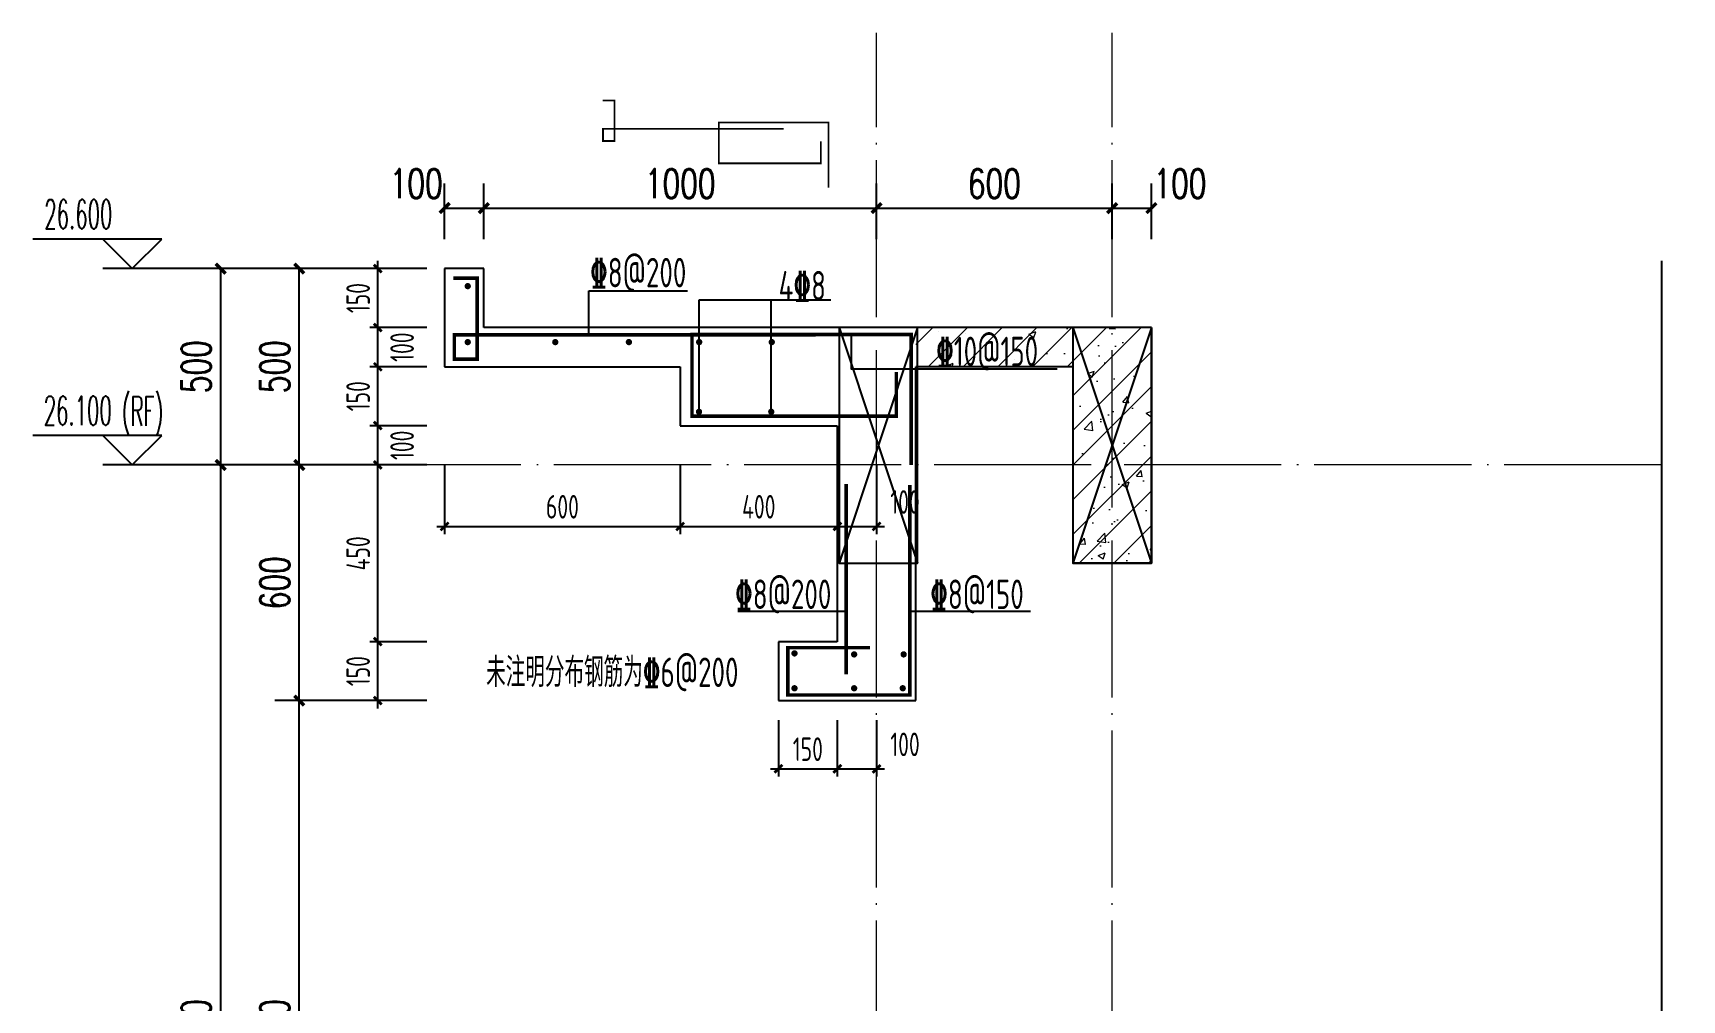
# Model space of a CAD drawing. Extents: x -1712635 to -854203, y -534641 to -21985.
# Drawn here: x -1004575 to -1000375, y -147853 to -145391 of the extents above; entities that cross this region are included whole.
import ezdxf

# ---------------------------------------------------------------- set-up
doc = ezdxf.new("R2010")
doc.units = 0
doc.header["$LTSCALE"] = 1000
doc.linetypes.add('DOTE', pattern=[2.42, 2, -0.2, 0.02, -0.2])
doc.layers.get('0').update_dxf_attribs({"linetype": 'CONTINUOUS'})
doc.layers.get('Defpoints').update_dxf_attribs({"linetype": 'CONTINUOUS'})
for name, color, linetype in [('DIM', 2, 'CONTINUOUS'), ('DIM_ELEV', 3, 'CONTINUOUS'), ('DIM_SYMB', 3, 'CONTINUOUS'), ('PUB_DIM', 3, 'CONTINUOUS'), ('PUB_TEXT', 2, 'CONTINUOUS'), ('REIN', 6, 'CONTINUOUS'), ('S-大样-砼线', 7, 'CONTINUOUS'), ('S-引出线', 40, 'CONTINUOUS'), ('TEXT', 2, 'CONTINUOUS'), ('WALL', 2, 'CONTINUOUS')]:
    doc.layers.add(name, color=color, linetype=linetype)
doc.layers.add('DOTE', color=19, linetype='DOTE', lineweight=9)
doc.layers.add('PUB_HATCH', color=8, linetype='CONTINUOUS', lineweight=9)
doc.styles.add('_TCH_DIM', font='SIMPLEX.shx', dxfattribs={"width": 0.7, "bigfont": 'GBCBIG.shx'})
doc.styles.add('_TCH_DIM_T3', font='SIMPLEX', dxfattribs={"width": 0.705882, "bigfont": 'GBCBIG'})
doc.styles.add('TSSD_DIMENSION', font='Tssdeng.shx', dxfattribs={"width": 0.7, "bigfont": 'tssdchn.shx'})
doc.styles.add('TSSD_REIN', font='tssdeng.shx', dxfattribs={"width": 0.7, "height": 300, "bigfont": 'tssdchn.shx'})
doc.dimstyles.new('_TCH_ARCH&&25', dxfattribs={"dimtxt": 74.375, "dimasz": 25, "dimexe": 62.5, "dimexo": 75, "dimgap": 25, "dimtad": 1, "dimdec": 0, "dimzin": 0, "dimdsep": 46, "dimtxsty": '_TCH_DIM_T3', "dimblk": 'ARCHTICK', "dimcen": 0.09, "dimclrt": 7, "dimazin": 0, "dimtfac": 1, "dimtdec": 0, "dimtix": 1, "dimtmove": 2, "dimatfit": 3, "dimldrblk": 'ARCHTICK', "dimfxl": 0, "dimtolj": 1, "dimtzin": 0, "dimarcsym": 0})
doc.dimstyles.new('TSSD_20_20', dxfattribs={"dimtxt": 60, "dimasz": 20, "dimexe": 20, "dimexo": 50, "dimgap": 20, "dimtad": 1, "dimdec": 0, "dimzin": 0, "dimdsep": 46, "dimtxsty": 'TSSD_DIMENSION', "dimblk": 'ARCHTICK', "dimblk1": 'ARCHTICK', "dimblk2": 'ARCHTICK', "dimcen": 0, "dimdle": 20, "dimclrt": 7, "dimadec": 0, "dimazin": 0, "dimtfac": 1, "dimtdec": 0, "dimtix": 1, "dimtmove": 2, "dimatfit": 3, "dimfxl": 0, "dimtolj": 1, "dimtzin": 0, "dimarcsym": 0})
pattern_1 = [(45, (-1569657.01, 4552.52), (-44.194174, 44.194174), []), (50, (-1569657.01, 4552.52), (179.315046, -15.688034), [18.75, -206.25]), (355, (-1569657.01, 4552.52), (-34.687833, 188.048033), [15, -165]), (100.4514, (-1569642.07, 4551.21), (144.627345, 172.359886), [15.93505, -175.28553]), (46.1842, (-1569657, 4602.52), (266.81026, -41.37975), [28.125, -309.375]), (96.6356, (-1569634.78, 4599.07), (233.66568, 243.52947), [23.90257, -262.92825]), (351.1842, (-1569657, 4602.52), (233.66549, 243.52965), [22.5, -247.5]), (21, (-1569632.01, 4590.02), (149.226763, -100.654723), [18.75, -206.25]), (326, (-1569632.01, 4590.02), (60.828833, 181.28751), [15, -165]), (71.4514, (-1569619.58, 4581.63), (210.055657, 80.632624), [15.93505, -175.28553]), (37.5, (-1569657.01, 4552.52), (3.039964, 83.2234635), [0, -163, 0, -167.5, 0, -165.625]), (7.5, (-1569657.01, 4552.52), (65.767384, 98.602928), [0, -95.5, 0, -159.25, 0, -63.125]), (327.5, (-1569712.76, 4552.52), (133.455609, -5.638718), [0, -62.5, 0, -195, 0, -258.75]), (317.5, (-1569737.76, 4552.52), (145.796542, 25.026246), [0, -81.25, 0, -129.5, 0, -183.75])]

# ---------------------------------------------------------------- blocks, each defined once
blk = doc.blocks.new('_ArchTick')
at = {"color": 0, "const_width": 0.35}
blk.add_lwpolyline([(-0.5, -0.5), (0.5, 0.5)], dxfattribs=at)
blk = doc.blocks.new('*D2992')
at = {"layer": 'Defpoints', "color": 0}
for p in [(-1002676.4, -147090.5), (-1002526.4, -147090.5), (-1002526.4, -147264.2)]:
    blk.add_point(p, dxfattribs=at)
at = {"layer": 'DIM', "color": 0, "lineweight": -2}
for p, q in [((-1002676.4, -147140.5), (-1002676.4, -147284.2)), ((-1002526.4, -147140.5), (-1002526.4, -147284.2)), ((-1002696.4, -147264.2), (-1002506.4, -147264.2))]:
    blk.add_line(p, q, dxfattribs=at)
at = {"layer": 'DIM', "color": 0, "lineweight": -2, "xscale": 20, "yscale": 20, "zscale": 20, "rotation": 180}
blk.add_blockref('_ArchTick', (-1002676.4, -147264.2), dxfattribs=at)
at = {"layer": 'DIM', "color": 0, "lineweight": -2, "xscale": 20, "yscale": 20, "zscale": 20}
blk.add_blockref('_ArchTick', (-1002526.4, -147264.2), dxfattribs=at)
at = {"layer": 'DIM', "color": 7, "insert": (-1002601.4, -147214.2), "char_height": 60, "attachment_point": 5, "style": 'TSSD_DIMENSION'}
blk.add_mtext('\\A1;150', dxfattribs=at)
blk = doc.blocks.new('*D2993')
at = {"layer": 'Defpoints', "color": 0}
for p in [(-1002526.4, -147090.5), (-1002426.4, -147090.5), (-1002426.4, -147264.2)]:
    blk.add_point(p, dxfattribs=at)
at = {"layer": 'DIM', "color": 0, "lineweight": -2}
for p, q in [((-1002526.4, -147140.5), (-1002526.4, -147284.2)), ((-1002426.4, -147140.5), (-1002426.4, -147284.2)), ((-1002546.4, -147264.2), (-1002406.4, -147264.2))]:
    blk.add_line(p, q, dxfattribs=at)
at = {"layer": 'DIM', "color": 0, "lineweight": -2, "xscale": 20, "yscale": 20, "zscale": 20, "rotation": 180}
blk.add_blockref('_ArchTick', (-1002526.4, -147264.2), dxfattribs=at)
at = {"layer": 'DIM', "color": 0, "lineweight": -2, "xscale": 20, "yscale": 20, "zscale": 20}
blk.add_blockref('_ArchTick', (-1002426.4, -147264.2), dxfattribs=at)
at = {"layer": 'DIM', "color": 7, "insert": (-1002354, -147202), "char_height": 60, "attachment_point": 5, "style": 'TSSD_DIMENSION'}
blk.add_mtext('\\A1;100', dxfattribs=at)
blk = doc.blocks.new('*D2994')
at = {"layer": 'Defpoints', "color": 0}
for p in [(-1003426.4, -145836.4), (-1003526.4, -145990.5), (-1003426.4, -145990.5)]:
    blk.add_point(p, dxfattribs=at)
at = {"layer": 'PUB_DIM', "color": 0, "lineweight": -2}
for p, q in [((-1003526.4, -145915.5), (-1003526.4, -145773.9)), ((-1003426.4, -145915.5), (-1003426.4, -145773.9)), ((-1003526.4, -145836.4), (-1003426.4, -145836.4))]:
    blk.add_line(p, q, dxfattribs=at)
at = {"layer": 'PUB_DIM', "color": 0, "lineweight": -2, "xscale": 25, "yscale": 25, "zscale": 25, "rotation": 180}
blk.add_blockref('_ArchTick', (-1003526.4, -145836.4), dxfattribs=at)
at = {"layer": 'PUB_DIM', "color": 0, "lineweight": -2, "xscale": 25, "yscale": 25, "zscale": 25}
blk.add_blockref('_ArchTick', (-1003426.4, -145836.4), dxfattribs=at)
at = {"layer": 'PUB_DIM', "color": 7, "insert": (-1003598.8, -145774.2), "char_height": 74.38, "attachment_point": 5, "style": '_TCH_DIM_T3'}
blk.add_mtext('\\A1;100', dxfattribs=at)
blk = doc.blocks.new('*D2995')
at = {"layer": 'Defpoints', "color": 0}
for p in [(-1002426.4, -145836.4), (-1003426.4, -145990.5), (-1002426.4, -145990.5)]:
    blk.add_point(p, dxfattribs=at)
at = {"layer": 'PUB_DIM', "color": 0, "lineweight": -2}
for p, q in [((-1003426.4, -145915.5), (-1003426.4, -145773.9)), ((-1002426.4, -145915.5), (-1002426.4, -145773.9)), ((-1003426.4, -145836.4), (-1002426.4, -145836.4))]:
    blk.add_line(p, q, dxfattribs=at)
at = {"layer": 'PUB_DIM', "color": 0, "lineweight": -2, "xscale": 25, "yscale": 25, "zscale": 25, "rotation": 180}
blk.add_blockref('_ArchTick', (-1003426.4, -145836.4), dxfattribs=at)
at = {"layer": 'PUB_DIM', "color": 0, "lineweight": -2, "xscale": 25, "yscale": 25, "zscale": 25}
blk.add_blockref('_ArchTick', (-1002426.4, -145836.4), dxfattribs=at)
at = {"layer": 'PUB_DIM', "color": 7, "insert": (-1002926.4, -145774.2), "char_height": 74.38, "attachment_point": 5, "style": '_TCH_DIM_T3'}
blk.add_mtext('\\A1;1000', dxfattribs=at)
blk = doc.blocks.new('*D2996')
at = {"layer": 'Defpoints', "color": 0}
for p in [(-1001826.4, -145836.4), (-1002426.4, -145990.5), (-1001826.4, -145990.5)]:
    blk.add_point(p, dxfattribs=at)
at = {"layer": 'PUB_DIM', "color": 0, "lineweight": -2}
for p, q in [((-1002426.4, -145915.5), (-1002426.4, -145773.9)), ((-1001826.4, -145915.5), (-1001826.4, -145773.9)), ((-1002426.4, -145836.4), (-1001826.4, -145836.4))]:
    blk.add_line(p, q, dxfattribs=at)
at = {"layer": 'PUB_DIM', "color": 0, "lineweight": -2, "xscale": 25, "yscale": 25, "zscale": 25, "rotation": 180}
blk.add_blockref('_ArchTick', (-1002426.4, -145836.4), dxfattribs=at)
at = {"layer": 'PUB_DIM', "color": 0, "lineweight": -2, "xscale": 25, "yscale": 25, "zscale": 25}
blk.add_blockref('_ArchTick', (-1001826.4, -145836.4), dxfattribs=at)
at = {"layer": 'PUB_DIM', "color": 7, "insert": (-1002126.4, -145774.2), "char_height": 74.38, "attachment_point": 5, "style": '_TCH_DIM_T3'}
blk.add_mtext('\\A1;600', dxfattribs=at)
blk = doc.blocks.new('*D2997')
at = {"layer": 'Defpoints', "color": 0}
for p in [(-1001726.4, -145836.4), (-1001826.4, -145990.5), (-1001726.4, -145990.5)]:
    blk.add_point(p, dxfattribs=at)
at = {"layer": 'PUB_DIM', "color": 0, "lineweight": -2}
for p, q in [((-1001826.4, -145915.5), (-1001826.4, -145773.9)), ((-1001726.4, -145915.5), (-1001726.4, -145773.9)), ((-1001826.4, -145836.4), (-1001726.4, -145836.4))]:
    blk.add_line(p, q, dxfattribs=at)
at = {"layer": 'PUB_DIM', "color": 0, "lineweight": -2, "xscale": 25, "yscale": 25, "zscale": 25, "rotation": 180}
blk.add_blockref('_ArchTick', (-1001826.4, -145836.4), dxfattribs=at)
at = {"layer": 'PUB_DIM', "color": 0, "lineweight": -2, "xscale": 25, "yscale": 25, "zscale": 25}
blk.add_blockref('_ArchTick', (-1001726.4, -145836.4), dxfattribs=at)
at = {"layer": 'PUB_DIM', "color": 7, "insert": (-1001654, -145774.2), "char_height": 74.38, "attachment_point": 5, "style": '_TCH_DIM_T3'}
blk.add_mtext('\\A1;100', dxfattribs=at)
blk = doc.blocks.new('*D2998')
at = {"layer": 'Defpoints', "color": 0}
for p in [(-1003526.4, -146440.5), (-1002926.4, -146440.5), (-1002926.4, -146647)]:
    blk.add_point(p, dxfattribs=at)
at = {"layer": 'DIM', "color": 0, "lineweight": -2}
for p, q in [((-1003526.4, -146490.5), (-1003526.4, -146667)), ((-1002926.4, -146490.5), (-1002926.4, -146667)), ((-1003546.4, -146647), (-1002906.4, -146647))]:
    blk.add_line(p, q, dxfattribs=at)
at = {"layer": 'DIM', "color": 0, "lineweight": -2, "xscale": 20, "yscale": 20, "zscale": 20, "rotation": 180}
blk.add_blockref('_ArchTick', (-1003526.4, -146647), dxfattribs=at)
at = {"layer": 'DIM', "color": 0, "lineweight": -2, "xscale": 20, "yscale": 20, "zscale": 20}
blk.add_blockref('_ArchTick', (-1002926.4, -146647), dxfattribs=at)
at = {"layer": 'DIM', "color": 7, "insert": (-1003226.4, -146597), "char_height": 60, "attachment_point": 5, "style": 'TSSD_DIMENSION'}
blk.add_mtext('\\A1;600', dxfattribs=at)
blk = doc.blocks.new('*D2999')
at = {"layer": 'Defpoints', "color": 0}
for p in [(-1002926.4, -146440.5), (-1002526.4, -146440.5), (-1002526.4, -146647)]:
    blk.add_point(p, dxfattribs=at)
at = {"layer": 'DIM', "color": 0, "lineweight": -2}
for p, q in [((-1002926.4, -146490.5), (-1002926.4, -146667)), ((-1002526.4, -146490.5), (-1002526.4, -146667)), ((-1002946.4, -146647), (-1002506.4, -146647))]:
    blk.add_line(p, q, dxfattribs=at)
at = {"layer": 'DIM', "color": 0, "lineweight": -2, "xscale": 20, "yscale": 20, "zscale": 20, "rotation": 180}
blk.add_blockref('_ArchTick', (-1002926.4, -146647), dxfattribs=at)
at = {"layer": 'DIM', "color": 0, "lineweight": -2, "xscale": 20, "yscale": 20, "zscale": 20}
blk.add_blockref('_ArchTick', (-1002526.4, -146647), dxfattribs=at)
at = {"layer": 'DIM', "color": 7, "insert": (-1002726.4, -146597), "char_height": 60, "attachment_point": 5, "style": 'TSSD_DIMENSION'}
blk.add_mtext('\\A1;400', dxfattribs=at)
blk = doc.blocks.new('*D3000')
at = {"layer": 'Defpoints', "color": 0}
for p in [(-1002526.4, -146440.5), (-1002426.4, -146440.5), (-1002426.4, -146647)]:
    blk.add_point(p, dxfattribs=at)
at = {"layer": 'DIM', "color": 0, "lineweight": -2}
for p, q in [((-1002526.4, -146490.5), (-1002526.4, -146667)), ((-1002426.4, -146490.5), (-1002426.4, -146667)), ((-1002546.4, -146647), (-1002406.4, -146647))]:
    blk.add_line(p, q, dxfattribs=at)
at = {"layer": 'DIM', "color": 0, "lineweight": -2, "xscale": 20, "yscale": 20, "zscale": 20, "rotation": 180}
blk.add_blockref('_ArchTick', (-1002526.4, -146647), dxfattribs=at)
at = {"layer": 'DIM', "color": 0, "lineweight": -2, "xscale": 20, "yscale": 20, "zscale": 20}
blk.add_blockref('_ArchTick', (-1002426.4, -146647), dxfattribs=at)
at = {"layer": 'DIM', "color": 7, "insert": (-1002354, -146584.8), "char_height": 60, "attachment_point": 5, "style": 'TSSD_DIMENSION'}
blk.add_mtext('\\A1;100', dxfattribs=at)
blk = doc.blocks.new('*D3003')
at = {"layer": 'Defpoints', "color": 0}
for p in [(-1003696.6, -145990.5), (-1003522, -145990.5), (-1003522, -146140.5)]:
    blk.add_point(p, dxfattribs=at)
at = {"layer": 'DIM', "color": 0, "lineweight": -2}
for p, q in [((-1003572, -145990.5), (-1003716.6, -145990.5)), ((-1003696.6, -146160.5), (-1003696.6, -145970.5)), ((-1003572, -146140.5), (-1003716.6, -146140.5))]:
    blk.add_line(p, q, dxfattribs=at)
at = {"layer": 'DIM', "color": 0, "lineweight": -2, "xscale": 20, "yscale": 20, "zscale": 20}
for p, rotation in [((-1003696.6, -145990.5), 90), ((-1003696.6, -146140.5), 270)]:
    blk.add_blockref('_ArchTick', p, dxfattribs=dict(at, rotation=rotation))
at = {"layer": 'DIM', "color": 7, "insert": (-1003746.6, -146065.5), "char_height": 60, "attachment_point": 5, "rotation": 90, "style": 'TSSD_DIMENSION'}
blk.add_mtext('\\A1;150', dxfattribs=at)
blk = doc.blocks.new('*D3004')
at = {"layer": 'Defpoints', "color": 0}
for p in [(-1003696.6, -146240.5), (-1003522, -146240.5), (-1003522, -146390.5)]:
    blk.add_point(p, dxfattribs=at)
at = {"layer": 'DIM', "color": 0, "lineweight": -2}
for p, q in [((-1003572, -146240.5), (-1003716.6, -146240.5)), ((-1003696.6, -146410.5), (-1003696.6, -146220.5)), ((-1003572, -146390.5), (-1003716.6, -146390.5))]:
    blk.add_line(p, q, dxfattribs=at)
at = {"layer": 'DIM', "color": 0, "lineweight": -2, "xscale": 20, "yscale": 20, "zscale": 20}
for p, rotation in [((-1003696.6, -146240.5), 90), ((-1003696.6, -146390.5), 270)]:
    blk.add_blockref('_ArchTick', p, dxfattribs=dict(at, rotation=rotation))
at = {"layer": 'DIM', "color": 7, "insert": (-1003746.6, -146315.5), "char_height": 60, "attachment_point": 5, "rotation": 90, "style": 'TSSD_DIMENSION'}
blk.add_mtext('\\A1;150', dxfattribs=at)
blk = doc.blocks.new('*D3005')
at = {"layer": 'Defpoints', "color": 0}
for p in [(-1003696.6, -146390.5), (-1003522, -146390.5), (-1003522, -146490.5)]:
    blk.add_point(p, dxfattribs=at)
at = {"layer": 'DIM', "color": 0, "lineweight": -2}
for p, q in [((-1003696.6, -146510.5), (-1003696.6, -146370.5)), ((-1003572, -146390.5), (-1003716.6, -146390.5)), ((-1003572, -146490.5), (-1003716.6, -146490.5))]:
    blk.add_line(p, q, dxfattribs=at)
at = {"layer": 'DIM', "color": 0, "lineweight": -2, "xscale": 20, "yscale": 20, "zscale": 20}
for p, rotation in [((-1003696.6, -146390.5), 90), ((-1003696.6, -146490.5), 270)]:
    blk.add_blockref('_ArchTick', p, dxfattribs=dict(at, rotation=rotation))
at = {"layer": 'DIM', "color": 7, "insert": (-1003634.6, -146440.5), "char_height": 60, "attachment_point": 5, "rotation": 90, "style": 'TSSD_DIMENSION'}
blk.add_mtext('\\A1;100', dxfattribs=at)
blk = doc.blocks.new('*D3006')
at = {"layer": 'Defpoints', "color": 0}
for p in [(-1003696.6, -146490.5), (-1003522, -146490.5), (-1003522, -146940.5)]:
    blk.add_point(p, dxfattribs=at)
at = {"layer": 'DIM', "color": 0, "lineweight": -2}
for p, q in [((-1003572, -146490.5), (-1003716.6, -146490.5)), ((-1003696.6, -146960.5), (-1003696.6, -146470.5)), ((-1003572, -146940.5), (-1003716.6, -146940.5))]:
    blk.add_line(p, q, dxfattribs=at)
at = {"layer": 'DIM', "color": 0, "lineweight": -2, "xscale": 20, "yscale": 20, "zscale": 20}
for p, rotation in [((-1003696.6, -146490.5), 90), ((-1003696.6, -146940.5), 270)]:
    blk.add_blockref('_ArchTick', p, dxfattribs=dict(at, rotation=rotation))
at = {"layer": 'DIM', "color": 7, "insert": (-1003746.6, -146715.5), "char_height": 60, "attachment_point": 5, "rotation": 90, "style": 'TSSD_DIMENSION'}
blk.add_mtext('\\A1;450', dxfattribs=at)
blk = doc.blocks.new('*D3007')
at = {"layer": 'Defpoints', "color": 0}
for p in [(-1003696.6, -146940.5), (-1003522, -146940.5), (-1003522, -147090.5)]:
    blk.add_point(p, dxfattribs=at)
at = {"layer": 'DIM', "color": 0, "lineweight": -2}
for p, q in [((-1003696.6, -147110.5), (-1003696.6, -146920.5)), ((-1003572, -146940.5), (-1003716.6, -146940.5)), ((-1003572, -147090.5), (-1003716.6, -147090.5))]:
    blk.add_line(p, q, dxfattribs=at)
at = {"layer": 'DIM', "color": 0, "lineweight": -2, "xscale": 20, "yscale": 20, "zscale": 20}
for p, rotation in [((-1003696.6, -146940.5), 90), ((-1003696.6, -147090.5), 270)]:
    blk.add_blockref('_ArchTick', p, dxfattribs=dict(at, rotation=rotation))
at = {"layer": 'DIM', "color": 7, "insert": (-1003746.6, -147015.5), "char_height": 60, "attachment_point": 5, "rotation": 90, "style": 'TSSD_DIMENSION'}
blk.add_mtext('\\A1;150', dxfattribs=at)
blk = doc.blocks.new('*D3031')
at = {"layer": 'Defpoints', "color": 0}
for p in [(-1003896.6, -147090.5), (-1003596.6, -147090.5), (-1003596.6, -148790.5)]:
    blk.add_point(p, dxfattribs=at)
at = {"layer": 'PUB_DIM', "color": 0, "lineweight": -2}
for p, q in [((-1003671.6, -147090.5), (-1003959.1, -147090.5)), ((-1003896.6, -148790.5), (-1003896.6, -147090.5)), ((-1003671.6, -148790.5), (-1003959.1, -148790.5))]:
    blk.add_line(p, q, dxfattribs=at)
at = {"layer": 'PUB_DIM', "color": 0, "lineweight": -2, "xscale": 25, "yscale": 25, "zscale": 25}
for p, rotation in [((-1003896.6, -147090.5), 90), ((-1003896.6, -148790.5), 270)]:
    blk.add_blockref('_ArchTick', p, dxfattribs=dict(at, rotation=rotation))
at = {"layer": 'PUB_DIM', "color": 7, "insert": (-1003958.8, -147940.5), "char_height": 74.38, "attachment_point": 5, "rotation": 90, "style": '_TCH_DIM_T3'}
blk.add_mtext('\\A1;1700', dxfattribs=at)
blk = doc.blocks.new('*D3032')
at = {"layer": 'Defpoints', "color": 0}
for p in [(-1003896.6, -146490.5), (-1003596.6, -146490.5), (-1003596.6, -147090.5)]:
    blk.add_point(p, dxfattribs=at)
at = {"layer": 'PUB_DIM', "color": 0, "lineweight": -2}
for p, q in [((-1003671.6, -146490.5), (-1003959.1, -146490.5)), ((-1003896.6, -147090.5), (-1003896.6, -146490.5)), ((-1003671.6, -147090.5), (-1003959.1, -147090.5))]:
    blk.add_line(p, q, dxfattribs=at)
at = {"layer": 'PUB_DIM', "color": 0, "lineweight": -2, "xscale": 25, "yscale": 25, "zscale": 25}
for p, rotation in [((-1003896.6, -146490.5), 90), ((-1003896.6, -147090.5), 270)]:
    blk.add_blockref('_ArchTick', p, dxfattribs=dict(at, rotation=rotation))
at = {"layer": 'PUB_DIM', "color": 7, "insert": (-1003958.8, -146790.5), "char_height": 74.38, "attachment_point": 5, "rotation": 90, "style": '_TCH_DIM_T3'}
blk.add_mtext('\\A1;600', dxfattribs=at)
blk = doc.blocks.new('*D3033')
at = {"layer": 'Defpoints', "color": 0}
for p in [(-1003896.6, -145990.5), (-1003596.6, -145990.5), (-1003596.6, -146490.5)]:
    blk.add_point(p, dxfattribs=at)
at = {"layer": 'PUB_DIM', "color": 0, "lineweight": -2}
for p, q in [((-1003671.6, -145990.5), (-1003959.1, -145990.5)), ((-1003896.6, -146490.5), (-1003896.6, -145990.5)), ((-1003671.6, -146490.5), (-1003959.1, -146490.5))]:
    blk.add_line(p, q, dxfattribs=at)
at = {"layer": 'PUB_DIM', "color": 0, "lineweight": -2, "xscale": 25, "yscale": 25, "zscale": 25}
for p, rotation in [((-1003896.6, -145990.5), 90), ((-1003896.6, -146490.5), 270)]:
    blk.add_blockref('_ArchTick', p, dxfattribs=dict(at, rotation=rotation))
at = {"layer": 'PUB_DIM', "color": 7, "insert": (-1003958.8, -146240.5), "char_height": 74.38, "attachment_point": 5, "rotation": 90, "style": '_TCH_DIM_T3'}
blk.add_mtext('\\A1;500', dxfattribs=at)
blk = doc.blocks.new('*D3038')
at = {"layer": 'Defpoints', "color": 0}
for p in [(-1004096.6, -146490.5), (-1003596.6, -146490.5), (-1003596.6, -149390.5)]:
    blk.add_point(p, dxfattribs=at)
at = {"layer": 'PUB_DIM', "color": 0, "lineweight": -2}
for p, q in [((-1003671.6, -146490.5), (-1004159.1, -146490.5)), ((-1004096.6, -149390.5), (-1004096.6, -146490.5)), ((-1003671.6, -149390.5), (-1004159.1, -149390.5))]:
    blk.add_line(p, q, dxfattribs=at)
at = {"layer": 'PUB_DIM', "color": 0, "lineweight": -2, "xscale": 25, "yscale": 25, "zscale": 25}
for p, rotation in [((-1004096.6, -146490.5), 90), ((-1004096.6, -149390.5), 270)]:
    blk.add_blockref('_ArchTick', p, dxfattribs=dict(at, rotation=rotation))
at = {"layer": 'PUB_DIM', "color": 7, "insert": (-1004158.8, -147940.5), "char_height": 74.38, "attachment_point": 5, "rotation": 90, "style": '_TCH_DIM_T3'}
blk.add_mtext('\\A1;2900', dxfattribs=at)
blk = doc.blocks.new('*D3039')
at = {"layer": 'Defpoints', "color": 0}
for p in [(-1004096.6, -145990.5), (-1003596.6, -145990.5), (-1003596.6, -146490.5)]:
    blk.add_point(p, dxfattribs=at)
at = {"layer": 'PUB_DIM', "color": 0, "lineweight": -2}
for p, q in [((-1003671.6, -145990.5), (-1004159.1, -145990.5)), ((-1004096.6, -146490.5), (-1004096.6, -145990.5)), ((-1003671.6, -146490.5), (-1004159.1, -146490.5))]:
    blk.add_line(p, q, dxfattribs=at)
at = {"layer": 'PUB_DIM', "color": 0, "lineweight": -2, "xscale": 25, "yscale": 25, "zscale": 25}
for p, rotation in [((-1004096.6, -145990.5), 90), ((-1004096.6, -146490.5), 270)]:
    blk.add_blockref('_ArchTick', p, dxfattribs=dict(at, rotation=rotation))
at = {"layer": 'PUB_DIM', "color": 7, "insert": (-1004158.8, -146240.5), "char_height": 74.38, "attachment_point": 5, "rotation": 90, "style": '_TCH_DIM_T3'}
blk.add_mtext('\\A1;500', dxfattribs=at)
blk = doc.blocks.new('A$C554E5645')
at = {"layer": 'REIN'}
for points in [[(382.1, 1518.4, 4.5, 4.5, 0), (412.4, 1518.4, 4.5, 4.5, 0), (412.4, 1415.2, 4.5, 4.5, 0), (383.2, 1415.2, 4.5, 4.5, 0), (383.2, 1446.3, 4.5, 4.5, 0), (843.2, 1446.3, 4.5, 4.5, 0)], [(2.2, 1065.9, 9, 9, 0), (62.7, 1065.9, 9, 9, 0), (62.7, 859.6, 9, 9, 0), (4.5, 859.6, 9, 9, 0), (4.5, 921.8, 9, 9, 0), (924.4, 921.8, 9, 9, 0)], [(1002.3, 542.3, 9, 9, 0), (1002.3, 57.2, 9, 9, 0)], [(1063.2, 125, 9, 9, 0), (854.1, 125, 9, 9, 0), (854.1, 4.5, 9, 9, 0), (1164.3, 4.5, 9, 9, 0), (1164.3, 539.4, 9, 9, 0)]]:
    blk.add_lwpolyline(points, format="xyseb", dxfattribs=at)
for points, const_width in [([(957.2, 1296.4), (957.2, 1462.6), (678, 1462.6), (678, 1358.4), (938.1, 1358.4), (938.1, 1414.8)], 4.5), ([(1168.1, 590.4), (1168.1, 922.8), (609.8, 922.8), (609.8, 714.5), (1130.1, 714.5), (1130.1, 827.2)], 9)]:
    blk.add_lwpolyline(points, dxfattribs=dict(at, const_width=const_width))
at = {"layer": 'REIN', "const_width": 8}
for points in [[(34.7, 1045.7, 1), (42.7, 1045.7, 1)], [(34.7, 903.2, 1), (42.7, 903.2, 1)], [(257.7, 903.2, 1), (265.7, 903.2, 1)], [(445.1, 903.2, 1), (453.1, 903.2, 1)], [(624.1, 903.2, 1), (632.1, 903.2, 1)], [(808.9, 903.2, 1), (816.9, 903.2, 1)], [(623.7, 725.8, 1), (631.7, 725.8, 1)], [(807.7, 725.8, 1), (815.7, 725.8, 1)], [(866.8, 110.6, 1), (874.8, 110.6, 1)], [(1018.7, 108, 1), (1026.7, 108, 1)], [(1144.8, 108, 1), (1152.8, 108, 1)], [(866.8, 21.8, 1), (874.8, 21.8, 1)], [(1018.7, 21.8, 1), (1026.7, 21.8, 1)], [(1142.4, 21.8, 1), (1150.4, 21.8, 1)]]:
    blk.add_lwpolyline(points, format="xyb", close=True, dxfattribs=at)
at = {"layer": 'S-大样-砼线'}
for p, q in [((984.3, 940.4), (1184.3, 340.3)), ((1184.3, 940.4), (984.3, 340.3))]:
    blk.add_line(p, q, dxfattribs=at)
blk.add_lwpolyline([(1184.3, 940.4), (984.3, 940.4), (984.3, 340.3), (1184.3, 340.3)], close=True, dxfattribs=at)
at = {"layer": 'S-引出线'}
for p, q in [((347.1, 921.8), (347.1, 1033.5)), ((347.1, 1033.5), (598.5, 1033.5)), ((627.7, 725.8), (627.7, 1010.5)), ((627.7, 1010.5), (963.3, 1010.5)), ((811.7, 725.8), (811.7, 1010.5)), ((726.4, 218.4), (1002.3, 218.4)), ((1164.3, 218.4), (1472, 218.4))]:
    blk.add_line(p, q, dxfattribs=at)
blk.add_lwpolyline([(1014.7, 922.8), (1014.7, 835), (1539.5, 835)], dxfattribs=at)
at = {"layer": 'TEXT', "style": 'TSSD_REIN', "width": 0.7}
for s, rotation, p in [('%%1328@200', 0, (350.3, 1042.7)), ('4%%1328', 0, (830.4, 1009.4)), ('%%13210@150', 360, (1231.6, 842)), ('%%1328@200', 0, (719.6, 223.6)), ('%%1328@150', 0, (1216.5, 223.6)), ('未注明分布钢筋为%%1326@200', 0, (85.6, 25))]:
    blk.add_text(s, height=75, rotation=rotation, dxfattribs=at).set_placement(p)
blk = doc.blocks.new('*D3129')
at = {"layer": 'Defpoints', "color": 0}
for p in [(-1003696.6, -146140.5), (-1003522, -146140.5), (-1003522, -146240.5)]:
    blk.add_point(p, dxfattribs=at)
at = {"layer": 'DIM', "color": 0, "lineweight": -2}
for p, q in [((-1003696.6, -146260.5), (-1003696.6, -146120.5)), ((-1003572, -146140.5), (-1003716.6, -146140.5)), ((-1003572, -146240.5), (-1003716.6, -146240.5))]:
    blk.add_line(p, q, dxfattribs=at)
at = {"layer": 'DIM', "color": 0, "lineweight": -2, "xscale": 20, "yscale": 20, "zscale": 20}
for p, rotation in [((-1003696.6, -146140.5), 90), ((-1003696.6, -146240.5), 270)]:
    blk.add_blockref('_ArchTick', p, dxfattribs=dict(at, rotation=rotation))
at = {"layer": 'DIM', "color": 7, "insert": (-1003634.6, -146190.5), "char_height": 60, "attachment_point": 5, "rotation": 90, "style": 'TSSD_DIMENSION'}
blk.add_mtext('\\A1;100', dxfattribs=at)
blk = doc.blocks.new('20210902.15310664')
at = {"layer": 'DOTE', "color": 1, "linetype": 'DOTE', "ltscale": 0.2}
for p, q in [((79213.2, -133245.9), (79213.2, -113645.9)), ((79813.2, -133245.9), (79813.2, -113645.9)), ((81211.7, -114745.9), (78043, -114745.9))]:
    blk.add_line(p, q, dxfattribs=at)

msp = doc.modelspace()

# ---------------------------------------------------------------- hatches: boundary and pattern name
at = {"layer": 'PUB_HATCH'}
h = msp.add_hatch(dxfattribs=at)
h.set_pattern_fill('钢筋混凝土', color=256, scale=25, style=0)
h.set_pattern_definition(pattern_1)
h.paths.add_polyline_path([(-1002326.41, -146140.52), (-1002326.41, -146240.52), (-1001926.41, -146240.52), (-1001726.41, -146140.52)])
h = msp.add_hatch(dxfattribs=at)
h.set_pattern_fill('钢筋混凝土', color=256, scale=25, style=0)
h.set_pattern_definition(pattern_1)
h.paths.add_polyline_path([(-1001726.41, -146140.52), (-1001926.41, -146240.52), (-1001926.41, -146740.52), (-1001726.41, -146740.52)])

# ---------------------------------------------------------------- linework, layer by layer
at = {"layer": 'DIM_ELEV'}
for p, q in [((-1004246.61, -145915.52), (-1004574.61, -145915.52)), ((-1004321.61, -145990.52), (-1004396.61, -145915.52)), ((-1004321.61, -145990.52), (-1004246.61, -145915.52)), ((-1003896.61, -145990.52), (-1004396.61, -145990.52)), ((-1004246.61, -146415.52), (-1004574.61, -146415.52)), ((-1004321.61, -146490.52), (-1004396.61, -146415.52)), ((-1004321.61, -146490.52), (-1004246.61, -146415.52)), ((-1003896.61, -146490.52), (-1004396.61, -146490.52))]:
    msp.add_line(p, q, dxfattribs=at)
at = {"layer": 'DIM_SYMB'}
msp.add_lwpolyline([(-1000427.89, -145970.52), (-1000427.89, -155602.39), (-1000375.39, -155621.5), (-1000480.39, -155640.01), (-1000427.89, -155658.64), (-1000427.89, -165290.52)], dxfattribs=at)
at = {"layer": 'S-大样-砼线'}
for p, q in [((-1001926.42, -146140.53), (-1001726.42, -146740.53)), ((-1001726.42, -146140.53), (-1001926.42, -146740.53))]:
    msp.add_line(p, q, dxfattribs=at)
msp.add_lwpolyline([(-1001726.42, -146140.53), (-1001926.42, -146140.53), (-1001926.42, -146740.53), (-1001726.42, -146740.53)], close=True, dxfattribs=at)
at = {"layer": 'WALL'}
for p, q in [((-1003426.41, -145990.52), (-1003526.41, -145990.52)), ((-1003526.41, -145990.52), (-1003526.41, -146240.52)), ((-1003426.41, -146140.52), (-1003426.41, -145990.52)), ((-1002326.41, -146140.52), (-1003426.41, -146140.52)), ((-1001726.41, -146140.52), (-1002326.41, -146140.52)), ((-1001726.41, -146140.52), (-1001726.41, -146740.52)), ((-1003526.41, -146240.52), (-1002926.41, -146240.52)), ((-1002926.41, -146240.52), (-1002926.41, -146390.52)), ((-1002326.41, -147090.52), (-1002326.41, -146240.52)), ((-1001926.41, -146240.52), (-1002326.41, -146240.52)), ((-1001926.41, -146240.52), (-1001926.41, -146740.52)), ((-1002926.41, -146390.52), (-1002526.41, -146390.52)), ((-1002526.41, -146390.52), (-1002526.41, -146940.52)), ((-1001726.41, -146740.52), (-1001926.41, -146740.52)), ((-1002526.41, -146940.52), (-1002676.41, -146940.52)), ((-1002676.41, -146940.52), (-1002676.41, -147090.52)), ((-1002676.41, -147090.52), (-1002326.41, -147090.52))]:
    msp.add_line(p, q, dxfattribs=at)

# ---------------------------------------------------------------- block references
at = {"layer": 'DOTE'}
msp.add_blockref('20210902.15310664', (-1081639.59, -31744.62), dxfattribs=at)
at = {"layer": 'TEXT'}
msp.add_blockref('A$C554E5645', (-1003506.25, -147080.87), dxfattribs=at)

# ---------------------------------------------------------------- texts
at = {"layer": 'PUB_TEXT', "style": '_TCH_DIM', "width": 0.494118}
for s, p in [('26.600', (-1004545.71, -145889.27)), ('26.100', (-1004547.11, -146389.27)), ('(RF)', (-1004348.36, -146390.49))]:
    msp.add_text(s, height=74.375, dxfattribs=at).set_placement(p)

# ---------------------------------------------------------------- dimensions: what is measured, and where the dimension line sits
at = {"layer": 'DIM'}
for p1, p2, distance, picture, middle in [((-1003522, -146140.52), (-1003522, -145990.52), 174.61, '*D3003', (-1003746.61, -146065.52)), ((-1003522, -146390.52), (-1003522, -146240.52), 174.61, '*D3004', (-1003746.61, -146315.52)), ((-1003526.41, -146440.52), (-1002926.41, -146440.52), -206.45, '*D2998', (-1003226.41, -146596.97)), ((-1002926.41, -146440.52), (-1002526.41, -146440.52), -206.45, '*D2999', (-1002726.41, -146596.97)), ((-1003522, -146940.52), (-1003522, -146490.52), 174.61, '*D3006', (-1003746.61, -146715.52)), ((-1003522, -147090.52), (-1003522, -146940.52), 174.61, '*D3007', (-1003746.61, -147015.52)), ((-1002676.41, -147090.52), (-1002526.41, -147090.52), -173.71, '*D2992', (-1002601.41, -147214.23))]:
    dim = msp.add_aligned_dim(p1=p1, p2=p2, distance=distance, dimstyle='TSSD_20_20', dxfattribs=at)
    dim.commit()
    dim.dimension.update_dxf_attribs({"geometry": picture, "text_midpoint": middle})
for base, p1, p2, angle, picture, middle in [((-1003696.61, -146140.52), (-1003522, -146240.52), (-1003522, -146140.52), 90, '*D3129', (-1003634.63, -146190.52)), ((-1003696.61, -146390.52), (-1003522, -146490.52), (-1003522, -146390.52), 90, '*D3005', (-1003634.63, -146440.52)), ((-1002426.41, -146646.97), (-1002526.41, -146440.52), (-1002426.41, -146440.52), 360, '*D3000', (-1002354, -146584.78)), ((-1002426.41, -147264.23), (-1002526.41, -147090.52), (-1002426.41, -147090.52), 360, '*D2993', (-1002354, -147202.04))]:
    dim = msp.add_linear_dim(base=base, p1=p1, p2=p2, angle=angle, dimstyle='TSSD_20_20', dxfattribs=at)
    dim.commit()
    dim.dimension.update_dxf_attribs({"geometry": picture, "text_midpoint": middle, "dimtype": 161})
at = {"layer": 'PUB_DIM'}
for base, p1, p2, picture, middle in [((-1003426.41, -145836.35), (-1003526.41, -145990.52), (-1003426.41, -145990.52), '*D2994', (-1003598.83, -145774.17)), ((-1001726.41, -145836.35), (-1001826.41, -145990.52), (-1001726.41, -145990.52), '*D2997', (-1001654, -145774.17))]:
    dim = msp.add_linear_dim(base=base, p1=p1, p2=p2, angle=360, dimstyle='_TCH_ARCH&&25', dxfattribs=at)
    dim.commit()
    dim.dimension.update_dxf_attribs({"geometry": picture, "text_midpoint": middle, "dimtype": 161})
for p1, p2, distance, picture, middle in [((-1003426.41, -145990.52), (-1002426.41, -145990.52), 154.16, '*D2995', (-1002926.41, -145774.17)), ((-1002426.41, -145990.52), (-1001826.41, -145990.52), 154.16, '*D2996', (-1002126.41, -145774.17)), ((-1003596.61, -146490.52), (-1003596.61, -145990.52), 500, '*D3039', (-1004158.8, -146240.52)), ((-1003596.61, -146490.52), (-1003596.61, -145990.52), 300, '*D3033', (-1003958.8, -146240.52)), ((-1003596.61, -149390.52), (-1003596.61, -146490.52), 500, '*D3038', (-1004158.8, -147940.52)), ((-1003596.61, -147090.52), (-1003596.61, -146490.52), 300, '*D3032', (-1003958.8, -146790.52)), ((-1003596.61, -148790.52), (-1003596.61, -147090.52), 300, '*D3031', (-1003958.8, -147940.52))]:
    dim = msp.add_aligned_dim(p1=p1, p2=p2, distance=distance, dimstyle='_TCH_ARCH&&25', dxfattribs=at)
    dim.commit()
    dim.dimension.update_dxf_attribs({"geometry": picture, "text_midpoint": middle})

doc.saveas('drawing.dxf')
